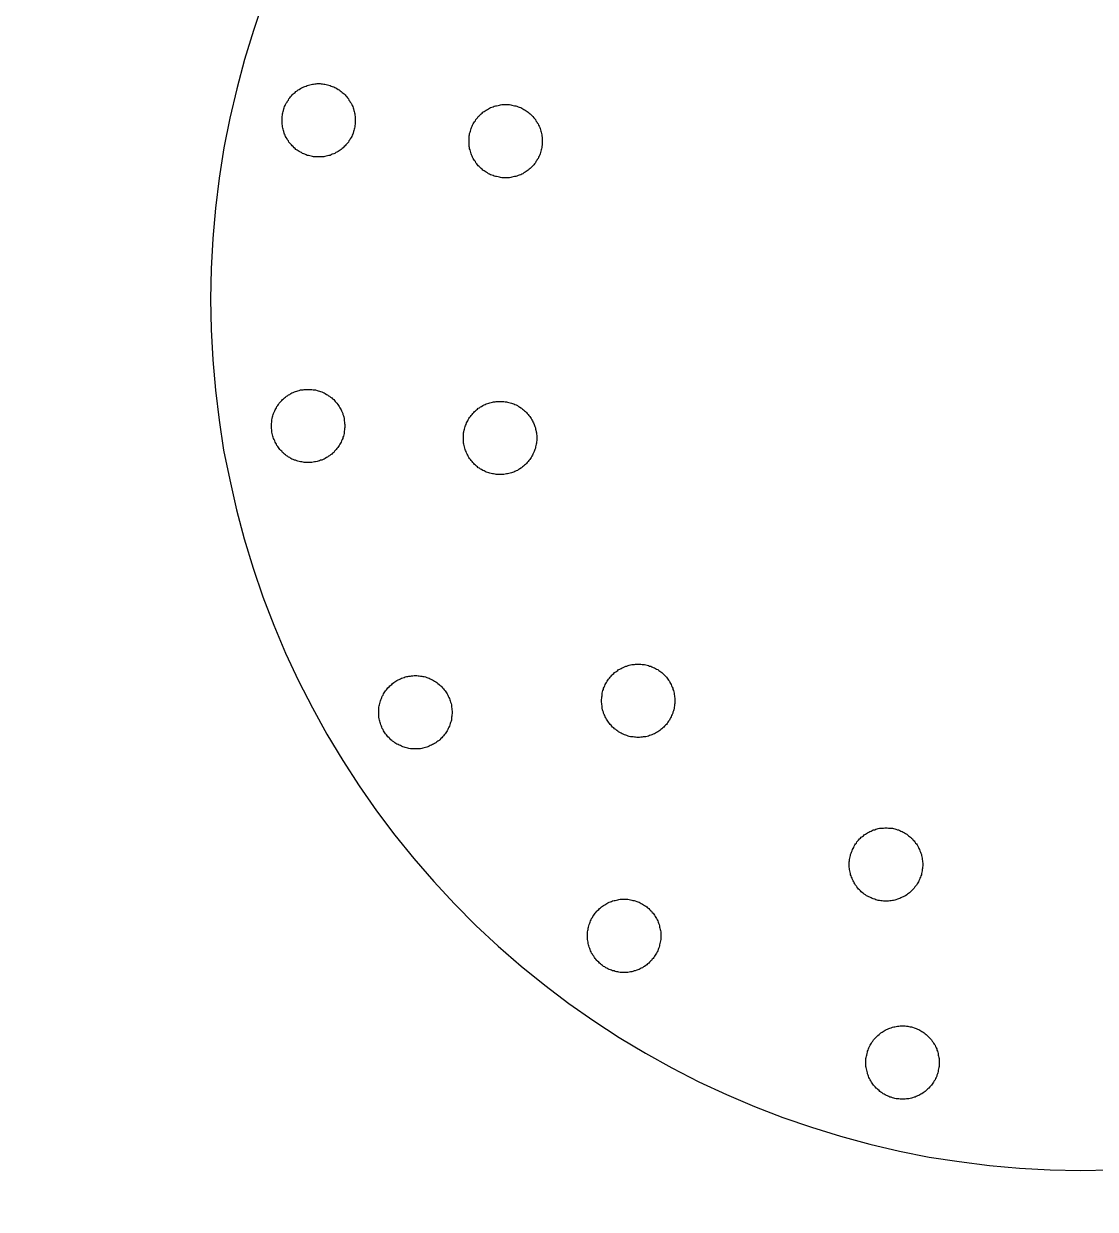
# Model space of a CAD drawing. Extents: x 1225654 to 1325654, y 924838 to 1022543.
# Drawn here: x 1267476 to 1268359, y 992524 to 993502 of the extents above; entities that cross this region are included whole.
import ezdxf

# ---------------------------------------------------------------- set-up
doc = ezdxf.new("R2010")
doc.units = 13

msp = doc.modelspace()

# ---------------------------------------------------------------- linework, layer by layer
msp.add_lwpolyline([(1260678.27, 924838.41), (1290630.06, 924838.41, 6.524121)], format="xyb", close=True)
msp.add_lwpolyline([(1260678.27, 924838.41), (1290630.06, 924838.41, 6.524121)], format="xyb", close=True)
msp.add_lwpolyline([(1267673.47, 993520.29), (1267665.35, 993496.4), (1267657.92, 993472.57), (1267651.64, 993448.28), (1267645.81, 993423.99), (1267641.07, 993399.47), (1267637.24, 993374.67), (1267634.09, 993349.69), (1267631.86, 993324.72), (1267630.49, 993299.74), (1267630.04, 993274.77), (1267630.49, 993249.8), (1267631.86, 993224.65), (1267634.09, 993199.62), (1267637.01, 993174.87), (1267640.84, 993150.13), (1267645.81, 993125.61), (1267651.41, 993101.09), (1267657.7, 993077.03), (1267665.13, 993052.97), (1267673.24, 993029.31), (1267682.27, 993005.94), (1267691.93, 992982.73), (1267702.5, 992960.05), (1267713.99, 992937.76), (1267725.88, 992915.93), (1267738.96, 992894.32), (1267752.45, 992873.41), (1267766.85, 992852.72), (1267781.94, 992832.66), (1267797.66, 992813.34), (1267814.12, 992794.42), (1267831.2, 992775.97), (1267848.75, 992758.19), (1267867.21, 992741.1), (1267886.07, 992724.64), (1267905.44, 992708.93), (1267925.44, 992693.84), (1267945.96, 992679.44), (1267966.88, 992665.72), (1267988.48, 992652.92), (1268010.31, 992640.75), (1268032.54, 992629.26), (1268055.29, 992618.69), (1268078.26, 992608.8), (1268101.64, 992599.77), (1268125.3, 992591.71), (1268149.36, 992584.28), (1268173.42, 992577.77), (1268197.93, 992572.11), (1268222.45, 992567.2), (1268247.2, 992563.37), (1268272.17, 992560.22), (1268296.92, 992557.94), (1268322.12, 992556.62), (1268347.1, 992556.17), (1268372.07, 992556.62)])
for points in [[(1267749.31, 993422.16), (1267749.31, 993421.25), (1267749.31, 993420.16), (1267749.31, 993419.02), (1267749.08, 993417.87), (1267748.85, 993417.02), (1267748.62, 993415.87), (1267748.39, 993414.96), (1267748.16, 993413.87), (1267747.94, 993412.96), (1267747.48, 993411.82), (1267747.25, 993410.9), (1267746.79, 993410.04), (1267746.39, 993408.9), (1267745.94, 993407.99), (1267745.25, 993407.07), (1267744.79, 993406.22), (1267744.11, 993405.3), (1267743.65, 993404.39), (1267743.02, 993403.47), (1267742.33, 993402.84), (1267741.65, 993401.93), (1267740.96, 993401.24), (1267740.05, 993400.56), (1267739.42, 993399.64), (1267738.51, 993399.01), (1267737.82, 993398.33), (1267736.91, 993397.64), (1267735.99, 993397.19), (1267735.13, 993396.5), (1267734.22, 993396.1), (1267733.31, 993395.64), (1267732.39, 993394.96), (1267731.53, 993394.5), (1267730.39, 993394.27), (1267729.48, 993393.81), (1267728.62, 993393.36), (1267727.48, 993393.13), (1267726.56, 993392.9), (1267725.42, 993392.67), (1267724.33, 993392.5), (1267723.42, 993392.27), (1267722.28, 993392.27), (1267721.19, 993392.04), (1267720.28, 993392.04), (1267719.13, 993392.04), (1267718.05, 993392.04), (1267717.13, 993392.04), (1267715.99, 993392.27), (1267714.85, 993392.27), (1267713.99, 993392.5), (1267712.85, 993392.67), (1267711.93, 993392.9), (1267710.85, 993393.13), (1267709.7, 993393.36), (1267708.79, 993393.81), (1267707.87, 993394.27), (1267706.79, 993394.5), (1267705.87, 993394.96), (1267704.96, 993395.64), (1267704.04, 993396.1), (1267703.19, 993396.5), (1267702.27, 993397.19), (1267701.36, 993397.64), (1267700.44, 993398.33), (1267699.82, 993399.01), (1267698.9, 993399.64), (1267698.22, 993400.56), (1267697.3, 993401.24), (1267696.67, 993401.93), (1267695.99, 993402.84), (1267695.3, 993403.47), (1267694.61, 993404.39), (1267694.16, 993405.3), (1267693.47, 993406.22), (1267693.07, 993407.07), (1267692.39, 993407.99), (1267691.93, 993408.9), (1267691.47, 993410.04), (1267691.01, 993410.9), (1267690.79, 993411.82), (1267690.33, 993412.96), (1267690.1, 993413.87), (1267689.87, 993414.96), (1267689.64, 993415.87), (1267689.47, 993417.02), (1267689.24, 993417.87), (1267689.01, 993419.02), (1267689.01, 993420.16), (1267689.01, 993421.25), (1267689.01, 993422.16), (1267689.01, 993423.3), (1267689.01, 993424.45), (1267689.01, 993425.3), (1267689.24, 993426.45), (1267689.47, 993427.59), (1267689.64, 993428.45), (1267689.87, 993429.59), (1267690.1, 993430.5), (1267690.33, 993431.65), (1267690.79, 993432.5), (1267691.01, 993433.65), (1267691.47, 993434.56), (1267691.93, 993435.42), (1267692.39, 993436.33), (1267693.07, 993437.25), (1267693.47, 993438.16), (1267694.16, 993439.02), (1267694.61, 993439.93), (1267695.3, 993440.85), (1267695.99, 993441.76), (1267696.67, 993442.45), (1267697.3, 993443.31), (1267698.22, 993443.99), (1267698.9, 993444.68), (1267699.82, 993445.36), (1267700.44, 993446.05), (1267701.36, 993446.68), (1267702.27, 993447.36), (1267703.19, 993447.82), (1267704.04, 993448.51), (1267704.96, 993448.96), (1267705.87, 993449.42), (1267706.79, 993449.82), (1267707.87, 993450.28), (1267708.79, 993450.51), (1267709.7, 993450.96), (1267710.85, 993451.19), (1267711.93, 993451.65), (1267712.85, 993451.88), (1267713.99, 993452.11), (1267714.85, 993452.11), (1267715.99, 993452.34), (1267717.13, 993452.34), (1267718.05, 993452.56), (1267719.13, 993452.56), (1267720.28, 993452.56), (1267721.19, 993452.34), (1267722.28, 993452.34), (1267723.42, 993452.11), (1267724.33, 993452.11), (1267725.42, 993451.88), (1267726.56, 993451.65), (1267727.48, 993451.19), (1267728.62, 993450.96), (1267729.48, 993450.51), (1267730.39, 993450.28), (1267731.53, 993449.82), (1267732.39, 993449.42), (1267733.31, 993448.96), (1267734.22, 993448.51), (1267735.13, 993447.82), (1267735.99, 993447.36), (1267736.91, 993446.68), (1267737.82, 993446.05), (1267738.51, 993445.36), (1267739.42, 993444.68), (1267740.05, 993443.99), (1267740.96, 993443.31), (1267741.65, 993442.45), (1267742.33, 993441.76), (1267743.02, 993440.85), (1267743.65, 993439.93), (1267744.11, 993439.02), (1267744.79, 993438.16), (1267745.25, 993437.25), (1267745.94, 993436.33), (1267746.39, 993435.42), (1267746.79, 993434.56), (1267747.25, 993433.65), (1267747.48, 993432.5), (1267747.94, 993431.65), (1267748.16, 993430.5), (1267748.39, 993429.59), (1267748.62, 993428.45), (1267748.85, 993427.59), (1267749.08, 993426.45), (1267749.31, 993425.3), (1267749.31, 993424.45), (1267749.31, 993423.3), (1267749.31, 993422.16), (1267749.31, 993422.16)], [(1267903.44, 993405.07), (1267903.44, 993403.93), (1267903.44, 993403.07), (1267903.44, 993401.93), (1267903.21, 993400.79), (1267902.98, 993399.87), (1267902.76, 993398.79), (1267902.53, 993397.87), (1267902.3, 993396.73), (1267902.07, 993395.64), (1267901.61, 993394.73), (1267901.38, 993393.81), (1267900.93, 993392.67), (1267900.47, 993391.81), (1267900.07, 993390.9), (1267899.38, 993389.98), (1267898.93, 993389.07), (1267898.24, 993388.21), (1267897.78, 993387.3), (1267897.1, 993386.38), (1267896.47, 993385.7), (1267895.78, 993384.84), (1267895.1, 993384.16), (1267894.18, 993383.24), (1267893.5, 993382.56), (1267892.64, 993381.87), (1267891.95, 993381.24), (1267891.04, 993380.55), (1267890.12, 993380.1), (1267889.27, 993379.41), (1267888.35, 993378.95), (1267887.44, 993378.27), (1267886.52, 993377.87), (1267885.67, 993377.41), (1267884.52, 993376.95), (1267883.61, 993376.73), (1267882.47, 993376.27), (1267881.61, 993376.04), (1267880.47, 993375.81), (1267879.55, 993375.58), (1267878.47, 993375.35), (1267877.55, 993375.13), (1267876.41, 993374.9), (1267875.27, 993374.9), (1267874.41, 993374.9), (1267873.27, 993374.9), (1267872.12, 993374.9), (1267871.27, 993374.9), (1267870.12, 993374.9), (1267868.98, 993375.13), (1267868.12, 993375.35), (1267866.98, 993375.58), (1267865.84, 993375.81), (1267864.92, 993376.04), (1267863.84, 993376.27), (1267862.92, 993376.73), (1267862.01, 993376.95), (1267860.92, 993377.41), (1267860.01, 993377.87), (1267859.09, 993378.27), (1267858.18, 993378.95), (1267857.32, 993379.41), (1267856.41, 993380.1), (1267855.49, 993380.55), (1267854.58, 993381.24), (1267853.89, 993381.87), (1267853.03, 993382.56), (1267852.35, 993383.24), (1267851.43, 993384.16), (1267850.75, 993384.84), (1267850.12, 993385.7), (1267849.43, 993386.38), (1267848.75, 993387.3), (1267848.29, 993388.21), (1267847.61, 993389.07), (1267847.15, 993389.98), (1267846.52, 993390.9), (1267846.06, 993391.81), (1267845.61, 993392.67), (1267845.15, 993393.81), (1267844.92, 993394.73), (1267844.46, 993395.64), (1267844.23, 993396.73), (1267844, 993397.87), (1267843.55, 993398.79), (1267843.55, 993399.87), (1267843.32, 993400.79), (1267843.15, 993401.93), (1267843.15, 993403.07), (1267843.15, 993403.93), (1267843.15, 993405.07), (1267843.15, 993406.22), (1267843.15, 993407.07), (1267843.15, 993408.22), (1267843.32, 993409.36), (1267843.55, 993410.27), (1267843.55, 993411.36), (1267844, 993412.5), (1267844.23, 993413.42), (1267844.46, 993414.5), (1267844.92, 993415.42), (1267845.15, 993416.33), (1267845.61, 993417.47), (1267846.06, 993418.33), (1267846.52, 993419.25), (1267847.15, 993420.16), (1267847.61, 993421.07), (1267848.29, 993421.93), (1267848.75, 993422.85), (1267849.43, 993423.76), (1267850.12, 993424.45), (1267850.75, 993425.3), (1267851.43, 993425.99), (1267852.35, 993426.9), (1267853.03, 993427.59), (1267853.89, 993428.22), (1267854.58, 993428.9), (1267855.49, 993429.59), (1267856.41, 993430.05), (1267857.32, 993430.73), (1267858.18, 993431.19), (1267859.09, 993431.82), (1267860.01, 993432.28), (1267860.92, 993432.73), (1267862.01, 993433.19), (1267862.92, 993433.42), (1267863.84, 993433.88), (1267864.92, 993434.1), (1267865.84, 993434.33), (1267866.98, 993434.56), (1267868.12, 993434.79), (1267868.98, 993435.02), (1267870.12, 993435.25), (1267871.27, 993435.25), (1267872.12, 993435.25), (1267873.27, 993435.25), (1267874.41, 993435.25), (1267875.27, 993435.25), (1267876.41, 993435.25), (1267877.55, 993435.02), (1267878.47, 993434.79), (1267879.55, 993434.56), (1267880.47, 993434.33), (1267881.61, 993434.1), (1267882.47, 993433.88), (1267883.61, 993433.42), (1267884.52, 993433.19), (1267885.67, 993432.73), (1267886.52, 993432.28), (1267887.44, 993431.82), (1267888.35, 993431.19), (1267889.27, 993430.73), (1267890.12, 993430.05), (1267891.04, 993429.59), (1267891.95, 993428.9), (1267892.64, 993428.22), (1267893.5, 993427.59), (1267894.18, 993426.9), (1267895.1, 993425.99), (1267895.78, 993425.3), (1267896.47, 993424.45), (1267897.1, 993423.76), (1267897.78, 993422.85), (1267898.24, 993421.93), (1267898.93, 993421.07), (1267899.38, 993420.16), (1267900.07, 993419.25), (1267900.47, 993418.33), (1267900.93, 993417.47), (1267901.38, 993416.33), (1267901.61, 993415.42), (1267902.07, 993414.5), (1267902.3, 993413.42), (1267902.53, 993412.5), (1267902.76, 993411.36), (1267902.98, 993410.27), (1267903.21, 993409.36), (1267903.44, 993408.22), (1267903.44, 993407.07), (1267903.44, 993406.22), (1267903.44, 993405.07), (1267903.44, 993405.07)], [(1267740.73, 993170.19), (1267740.73, 993169.04), (1267740.51, 993168.13), (1267740.51, 993167.04), (1267740.28, 993165.9), (1267740.28, 993164.99), (1267740.05, 993163.9), (1267739.82, 993162.98), (1267739.59, 993161.84), (1267739.19, 993160.93), (1267738.96, 993159.84), (1267738.51, 993158.93), (1267738.05, 993157.78), (1267737.59, 993156.87), (1267737.13, 993156.01), (1267736.68, 993155.1), (1267735.99, 993154.18), (1267735.59, 993153.27), (1267734.91, 993152.41), (1267734.22, 993151.5), (1267733.53, 993150.81), (1267732.85, 993149.9), (1267732.22, 993149.27), (1267731.53, 993148.35), (1267730.62, 993147.67), (1267729.93, 993146.98), (1267729.02, 993146.3), (1267728.16, 993145.67), (1267727.25, 993145.21), (1267726.56, 993144.53), (1267725.65, 993144.07), (1267724.56, 993143.38), (1267723.65, 993142.93), (1267722.73, 993142.47), (1267721.82, 993142.07), (1267720.73, 993141.84), (1267719.82, 993141.38), (1267718.67, 993141.15), (1267717.82, 993140.93), (1267716.67, 993140.7), (1267715.76, 993140.47), (1267714.62, 993140.24), (1267713.53, 993140.01), (1267712.62, 993140.01), (1267711.47, 993140.01), (1267710.39, 993140.01), (1267709.47, 993140.01), (1267708.33, 993140.01), (1267707.24, 993140.01), (1267706.33, 993140.24), (1267705.19, 993140.47), (1267704.04, 993140.7), (1267703.19, 993140.93), (1267702.04, 993141.15), (1267701.13, 993141.38), (1267700.04, 993141.84), (1267699.13, 993142.07), (1267698.22, 993142.47), (1267697.07, 993142.93), (1267696.21, 993143.38), (1267695.3, 993144.07), (1267694.39, 993144.53), (1267693.47, 993145.21), (1267692.61, 993145.67), (1267691.93, 993146.3), (1267691.01, 993146.98), (1267690.1, 993147.67), (1267689.47, 993148.35), (1267688.79, 993149.27), (1267687.87, 993149.9), (1267687.19, 993150.81), (1267686.5, 993151.5), (1267686.04, 993152.41), (1267685.41, 993153.27), (1267684.73, 993154.18), (1267684.27, 993155.1), (1267683.81, 993156.01), (1267683.36, 993156.87), (1267682.9, 993157.78), (1267682.44, 993158.93), (1267682.04, 993159.84), (1267681.58, 993160.93), (1267681.36, 993161.84), (1267681.13, 993162.98), (1267680.9, 993163.9), (1267680.67, 993164.99), (1267680.44, 993165.9), (1267680.44, 993167.04), (1267680.21, 993168.13), (1267680.21, 993169.04), (1267680.21, 993170.19), (1267680.21, 993171.27), (1267680.21, 993172.19), (1267680.44, 993173.33), (1267680.44, 993174.47), (1267680.67, 993175.33), (1267680.9, 993176.47), (1267681.13, 993177.62), (1267681.36, 993178.47), (1267681.58, 993179.62), (1267682.04, 993180.53), (1267682.44, 993181.44), (1267682.9, 993182.53), (1267683.36, 993183.44), (1267683.81, 993184.36), (1267684.27, 993185.27), (1267684.73, 993186.13), (1267685.41, 993187.05), (1267686.04, 993187.96), (1267686.5, 993188.87), (1267687.19, 993189.5), (1267687.87, 993190.42), (1267688.79, 993191.1), (1267689.47, 993192.02), (1267690.1, 993192.65), (1267691.01, 993193.33), (1267691.93, 993194.02), (1267692.61, 993194.7), (1267693.47, 993195.16), (1267694.39, 993195.85), (1267695.3, 993196.25), (1267696.21, 993196.93), (1267697.07, 993197.39), (1267698.22, 993197.85), (1267699.13, 993198.3), (1267700.04, 993198.53), (1267701.13, 993198.99), (1267702.04, 993199.22), (1267703.19, 993199.45), (1267704.04, 993199.85), (1267705.19, 993199.85), (1267706.33, 993200.08), (1267707.24, 993200.3), (1267708.33, 993200.3), (1267709.47, 993200.3), (1267710.39, 993200.3), (1267711.47, 993200.3), (1267712.62, 993200.3), (1267713.53, 993200.3), (1267714.62, 993200.08), (1267715.76, 993199.85), (1267716.67, 993199.85), (1267717.82, 993199.45), (1267718.67, 993199.22), (1267719.82, 993198.99), (1267720.73, 993198.53), (1267721.82, 993198.3), (1267722.73, 993197.85), (1267723.65, 993197.39), (1267724.56, 993196.93), (1267725.65, 993196.25), (1267726.56, 993195.85), (1267727.25, 993195.16), (1267728.16, 993194.7), (1267729.02, 993194.02), (1267729.93, 993193.33), (1267730.62, 993192.65), (1267731.53, 993192.02), (1267732.22, 993191.1), (1267732.85, 993190.42), (1267733.53, 993189.5), (1267734.22, 993188.87), (1267734.91, 993187.96), (1267735.59, 993187.05), (1267735.99, 993186.13), (1267736.68, 993185.27), (1267737.13, 993184.36), (1267737.59, 993183.44), (1267738.05, 993182.53), (1267738.51, 993181.44), (1267738.96, 993180.53), (1267739.19, 993179.62), (1267739.59, 993178.47), (1267739.82, 993177.62), (1267740.05, 993176.47), (1267740.28, 993175.33), (1267740.28, 993174.47), (1267740.51, 993173.33), (1267740.51, 993172.19), (1267740.73, 993171.27), (1267740.73, 993170.19), (1267740.73, 993170.19)], [(1267898.93, 993160.3), (1267898.93, 993159.16), (1267898.93, 993158.24), (1267898.7, 993157.1), (1267898.7, 993156.01), (1267898.47, 993155.1), (1267898.24, 993153.96), (1267898.01, 993152.87), (1267897.78, 993151.95), (1267897.33, 993150.81), (1267897.1, 993149.9), (1267896.7, 993149.04), (1267896.24, 993147.9), (1267895.78, 993146.98), (1267895.33, 993146.07), (1267894.87, 993145.21), (1267894.18, 993144.3), (1267893.73, 993143.38), (1267893.1, 993142.47), (1267892.41, 993141.61), (1267891.73, 993140.93), (1267891.04, 993140.01), (1267890.35, 993139.32), (1267889.67, 993138.47), (1267888.81, 993137.78), (1267888.12, 993137.1), (1267887.21, 993136.41), (1267886.3, 993135.72), (1267885.67, 993135.32), (1267884.75, 993134.64), (1267883.84, 993134.18), (1267882.92, 993133.5), (1267881.84, 993133.04), (1267880.92, 993132.58), (1267880.01, 993132.12), (1267878.87, 993131.9), (1267878.01, 993131.5), (1267877.09, 993131.27), (1267875.95, 993131.04), (1267874.87, 993130.81), (1267873.95, 993130.58), (1267872.81, 993130.35), (1267871.89, 993130.12), (1267870.81, 993130.12), (1267869.67, 993130.12), (1267868.52, 993130.12), (1267867.66, 993130.12), (1267866.52, 993130.12), (1267865.38, 993130.12), (1267864.52, 993130.35), (1267863.38, 993130.58), (1267862.46, 993130.81), (1267861.32, 993131.04), (1267860.24, 993131.27), (1267859.32, 993131.5), (1267858.18, 993131.9), (1267857.32, 993132.12), (1267856.41, 993132.58), (1267855.49, 993133.04), (1267854.35, 993133.5), (1267853.49, 993134.18), (1267852.58, 993134.64), (1267851.66, 993135.32), (1267850.75, 993135.72), (1267850.12, 993136.41), (1267849.21, 993137.1), (1267848.52, 993137.78), (1267847.61, 993138.47), (1267846.92, 993139.32), (1267846.29, 993140.01), (1267845.61, 993140.93), (1267844.92, 993141.61), (1267844.23, 993142.47), (1267843.55, 993143.38), (1267842.92, 993144.3), (1267842.46, 993145.21), (1267842, 993146.07), (1267841.55, 993146.98), (1267841.09, 993147.9), (1267840.63, 993149.04), (1267840.18, 993149.9), (1267839.95, 993150.81), (1267839.55, 993151.95), (1267839.32, 993152.87), (1267839.09, 993153.96), (1267838.86, 993155.1), (1267838.63, 993156.01), (1267838.63, 993157.1), (1267838.4, 993158.24), (1267838.4, 993159.16), (1267838.4, 993160.3), (1267838.4, 993161.38), (1267838.4, 993162.3), (1267838.63, 993163.44), (1267838.63, 993164.53), (1267838.86, 993165.44), (1267839.09, 993166.59), (1267839.32, 993167.67), (1267839.55, 993168.59), (1267839.95, 993169.73), (1267840.18, 993170.64), (1267840.63, 993171.5), (1267841.09, 993172.64), (1267841.55, 993173.56), (1267842, 993174.47), (1267842.46, 993175.33), (1267842.92, 993176.24), (1267843.55, 993177.16), (1267844.23, 993178.07), (1267844.92, 993178.93), (1267845.61, 993179.62), (1267846.29, 993180.53), (1267846.92, 993181.22), (1267847.61, 993182.07), (1267848.52, 993182.76), (1267849.21, 993183.44), (1267850.12, 993184.13), (1267850.75, 993184.82), (1267851.66, 993185.27), (1267852.58, 993185.9), (1267853.49, 993186.36), (1267854.35, 993187.05), (1267855.49, 993187.5), (1267856.41, 993187.96), (1267857.32, 993188.42), (1267858.18, 993188.65), (1267859.32, 993189.05), (1267860.24, 993189.27), (1267861.32, 993189.5), (1267862.46, 993189.73), (1267863.38, 993189.96), (1267864.52, 993190.19), (1267865.38, 993190.42), (1267866.52, 993190.42), (1267867.66, 993190.42), (1267868.52, 993190.42), (1267869.67, 993190.42), (1267870.81, 993190.42), (1267871.89, 993190.42), (1267872.81, 993190.19), (1267873.95, 993189.96), (1267874.87, 993189.73), (1267875.95, 993189.5), (1267877.09, 993189.27), (1267878.01, 993189.05), (1267878.87, 993188.65), (1267880.01, 993188.42), (1267880.92, 993187.96), (1267881.84, 993187.5), (1267882.92, 993187.05), (1267883.84, 993186.36), (1267884.75, 993185.9), (1267885.67, 993185.27), (1267886.3, 993184.82), (1267887.21, 993184.13), (1267888.12, 993183.44), (1267888.81, 993182.76), (1267889.67, 993182.07), (1267890.35, 993181.22), (1267891.04, 993180.53), (1267891.73, 993179.62), (1267892.41, 993178.93), (1267893.1, 993178.07), (1267893.73, 993177.16), (1267894.18, 993176.24), (1267894.87, 993175.33), (1267895.33, 993174.47), (1267895.78, 993173.56), (1267896.24, 993172.64), (1267896.7, 993171.5), (1267897.1, 993170.64), (1267897.33, 993169.73), (1267897.78, 993168.59), (1267898.01, 993167.67), (1267898.24, 993166.59), (1267898.47, 993165.44), (1267898.7, 993164.53), (1267898.7, 993163.44), (1267898.93, 993162.3), (1267898.93, 993161.38), (1267898.93, 993160.3), (1267898.93, 993160.3)], [(1268012.77, 992943.59), (1268012.77, 992942.44), (1268012.77, 992941.36), (1268012.54, 992940.44), (1268012.54, 992939.3), (1268012.31, 992938.21), (1268012.08, 992937.3), (1268011.85, 992936.16), (1268011.63, 992935.3), (1268011.17, 992934.16), (1268011, 992933.24), (1268010.54, 992932.1), (1268010.08, 992931.24), (1268009.63, 992930.33), (1268009.17, 992929.41), (1268008.71, 992928.27), (1268008.25, 992927.41), (1268007.57, 992926.73), (1268006.94, 992925.81), (1268006.48, 992924.9), (1268005.8, 992924.04), (1268005.11, 992923.35), (1268004.2, 992922.44), (1268003.57, 992921.75), (1268002.88, 992921.07), (1268001.97, 992920.44), (1268001.05, 992919.75), (1268000.37, 992919.07), (1267999.51, 992918.38), (1267998.6, 992917.93), (1267997.68, 992917.3), (1267996.77, 992916.84), (1267995.91, 992916.38), (1267994.77, 992915.93), (1267993.85, 992915.47), (1267992.99, 992915.01), (1267991.85, 992914.78), (1267990.94, 992914.33), (1267989.79, 992914.1), (1267988.94, 992913.87), (1267987.79, 992913.7), (1267986.65, 992913.7), (1267985.79, 992913.47), (1267984.65, 992913.47), (1267983.51, 992913.24), (1267982.59, 992913.24), (1267981.51, 992913.24), (1267980.36, 992913.47), (1267979.45, 992913.47), (1267978.36, 992913.7), (1267977.22, 992913.7), (1267976.31, 992913.87), (1267975.22, 992914.1), (1267974.31, 992914.33), (1267973.16, 992914.78), (1267972.25, 992915.01), (1267971.16, 992915.47), (1267970.25, 992915.93), (1267969.33, 992916.38), (1267968.42, 992916.84), (1267967.33, 992917.3), (1267966.42, 992917.93), (1267965.73, 992918.38), (1267964.82, 992919.07), (1267963.96, 992919.75), (1267963.05, 992920.44), (1267962.36, 992921.07), (1267961.45, 992921.75), (1267960.82, 992922.44), (1267960.13, 992923.35), (1267959.45, 992924.04), (1267958.76, 992924.9), (1267958.08, 992925.81), (1267957.45, 992926.73), (1267956.99, 992927.41), (1267956.3, 992928.27), (1267955.85, 992929.41), (1267955.39, 992930.33), (1267954.93, 992931.24), (1267954.48, 992932.1), (1267954.02, 992933.24), (1267953.85, 992934.16), (1267953.39, 992935.3), (1267953.16, 992936.16), (1267952.93, 992937.3), (1267952.7, 992938.21), (1267952.7, 992939.3), (1267952.48, 992940.44), (1267952.48, 992941.36), (1267952.25, 992942.44), (1267952.25, 992943.59), (1267952.25, 992944.5), (1267952.48, 992945.64), (1267952.48, 992946.73), (1267952.7, 992947.64), (1267952.7, 992948.79), (1267952.93, 992949.87), (1267953.16, 992950.79), (1267953.39, 992951.93), (1267953.85, 992952.84), (1267954.02, 992953.93), (1267954.48, 992954.84), (1267954.93, 992955.76), (1267955.39, 992956.84), (1267955.85, 992957.76), (1267956.3, 992958.67), (1267956.99, 992959.59), (1267957.45, 992960.45), (1267958.08, 992961.36), (1267958.76, 992962.05), (1267959.45, 992962.96), (1267960.13, 992963.87), (1267960.82, 992964.5), (1267961.45, 992965.19), (1267962.36, 992966.1), (1267963.05, 992966.79), (1267963.96, 992967.47), (1267964.82, 992967.87), (1267965.73, 992968.56), (1267966.42, 992969.25), (1267967.33, 992969.7), (1267968.42, 992970.16), (1267969.33, 992970.62), (1267970.25, 992971.02), (1267971.16, 992971.48), (1267972.25, 992971.93), (1267973.16, 992972.16), (1267974.31, 992972.62), (1267975.22, 992972.85), (1267976.31, 992973.08), (1267977.22, 992973.3), (1267978.36, 992973.53), (1267979.45, 992973.53), (1267980.36, 992973.76), (1267981.51, 992973.76), (1267982.59, 992973.76), (1267983.51, 992973.76), (1267984.65, 992973.76), (1267985.79, 992973.53), (1267986.65, 992973.53), (1267987.79, 992973.3), (1267988.94, 992973.08), (1267989.79, 992972.85), (1267990.94, 992972.62), (1267991.85, 992972.16), (1267992.99, 992971.93), (1267993.85, 992971.48), (1267994.77, 992971.02), (1267995.91, 992970.62), (1267996.77, 992970.16), (1267997.68, 992969.7), (1267998.6, 992969.25), (1267999.51, 992968.56), (1268000.37, 992967.87), (1268001.05, 992967.47), (1268001.97, 992966.79), (1268002.88, 992966.1), (1268003.57, 992965.19), (1268004.2, 992964.5), (1268005.11, 992963.87), (1268005.8, 992962.96), (1268006.48, 992962.05), (1268006.94, 992961.36), (1268007.57, 992960.45), (1268008.25, 992959.59), (1268008.71, 992958.67), (1268009.17, 992957.76), (1268009.63, 992956.84), (1268010.08, 992955.76), (1268010.54, 992954.84), (1268011, 992953.93), (1268011.17, 992952.84), (1268011.63, 992951.93), (1268011.85, 992950.79), (1268012.08, 992949.87), (1268012.31, 992948.79), (1268012.54, 992947.64), (1268012.54, 992946.73), (1268012.77, 992945.64), (1268012.77, 992944.5), (1268012.77, 992943.59), (1268012.77, 992943.59)], [(1267829.15, 992933.93), (1267829.15, 992933.01), (1267828.92, 992931.87), (1267828.92, 992930.78), (1267828.75, 992929.87), (1267828.75, 992928.73), (1267828.52, 992927.64), (1267828.29, 992926.73), (1267827.83, 992925.58), (1267827.6, 992924.67), (1267827.37, 992923.58), (1267826.92, 992922.67), (1267826.46, 992921.75), (1267826, 992920.67), (1267825.55, 992919.75), (1267825.15, 992918.84), (1267824.46, 992917.93), (1267824, 992917.07), (1267823.32, 992916.15), (1267822.63, 992915.47), (1267821.94, 992914.55), (1267821.32, 992913.7), (1267820.63, 992913.01), (1267819.94, 992912.33), (1267819.03, 992911.41), (1267818.34, 992910.72), (1267817.49, 992910.1), (1267816.57, 992909.64), (1267815.66, 992908.95), (1267814.74, 992908.27), (1267813.89, 992907.81), (1267812.97, 992907.35), (1267812.06, 992906.9), (1267811.14, 992906.5), (1267810.29, 992906.04), (1267809.14, 992905.58), (1267808.23, 992905.35), (1267807.14, 992904.9), (1267806.23, 992904.67), (1267805.09, 992904.44), (1267804.17, 992904.21), (1267803.09, 992903.98), (1267801.94, 992903.98), (1267801.03, 992903.75), (1267799.94, 992903.75), (1267798.8, 992903.75), (1267797.88, 992903.75), (1267796.74, 992903.75), (1267795.66, 992903.98), (1267794.74, 992903.98), (1267793.6, 992904.21), (1267792.51, 992904.44), (1267791.6, 992904.67), (1267790.46, 992904.9), (1267789.54, 992905.35), (1267788.46, 992905.58), (1267787.54, 992906.04), (1267786.63, 992906.5), (1267785.54, 992906.9), (1267784.63, 992907.35), (1267783.71, 992907.81), (1267782.8, 992908.27), (1267781.94, 992908.95), (1267781.03, 992909.64), (1267780.11, 992910.1), (1267779.43, 992910.72), (1267778.57, 992911.41), (1267777.88, 992912.33), (1267777.2, 992913.01), (1267776.28, 992913.7), (1267775.6, 992914.55), (1267774.97, 992915.47), (1267774.28, 992916.15), (1267773.82, 992917.07), (1267773.14, 992917.93), (1267772.68, 992918.84), (1267772.22, 992919.75), (1267771.6, 992920.67), (1267771.14, 992921.75), (1267770.91, 992922.67), (1267770.45, 992923.58), (1267770, 992924.67), (1267769.77, 992925.58), (1267769.54, 992926.73), (1267769.31, 992927.64), (1267769.08, 992928.73), (1267768.85, 992929.87), (1267768.85, 992930.78), (1267768.62, 992931.87), (1267768.62, 992933.01), (1267768.62, 992933.93), (1267768.62, 992935.07), (1267768.62, 992936.16), (1267768.85, 992937.07), (1267768.85, 992938.21), (1267769.08, 992939.3), (1267769.31, 992940.21), (1267769.54, 992941.36), (1267769.77, 992942.27), (1267770, 992943.36), (1267770.45, 992944.27), (1267770.91, 992945.41), (1267771.14, 992946.27), (1267771.6, 992947.19), (1267772.22, 992948.1), (1267772.68, 992949.24), (1267773.14, 992950.1), (1267773.82, 992950.79), (1267774.28, 992951.7), (1267774.97, 992952.62), (1267775.6, 992953.47), (1267776.28, 992954.16), (1267777.2, 992955.07), (1267777.88, 992955.76), (1267778.57, 992956.44), (1267779.43, 992957.07), (1267780.11, 992957.76), (1267781.03, 992958.45), (1267781.94, 992959.13), (1267782.8, 992959.59), (1267783.71, 992960.27), (1267784.63, 992960.67), (1267785.54, 992961.13), (1267786.63, 992961.59), (1267787.54, 992962.05), (1267788.46, 992962.5), (1267789.54, 992962.73), (1267790.46, 992963.19), (1267791.6, 992963.42), (1267792.51, 992963.65), (1267793.6, 992963.87), (1267794.74, 992963.87), (1267795.66, 992964.05), (1267796.74, 992964.05), (1267797.88, 992964.27), (1267798.8, 992964.27), (1267799.94, 992964.27), (1267801.03, 992964.05), (1267801.94, 992964.05), (1267803.09, 992963.87), (1267804.17, 992963.87), (1267805.09, 992963.65), (1267806.23, 992963.42), (1267807.14, 992963.19), (1267808.23, 992962.73), (1267809.14, 992962.5), (1267810.29, 992962.05), (1267811.14, 992961.59), (1267812.06, 992961.13), (1267812.97, 992960.67), (1267813.89, 992960.27), (1267814.74, 992959.59), (1267815.66, 992959.13), (1267816.57, 992958.45), (1267817.49, 992957.76), (1267818.34, 992957.07), (1267819.03, 992956.44), (1267819.94, 992955.76), (1267820.63, 992955.07), (1267821.32, 992954.16), (1267821.94, 992953.47), (1267822.63, 992952.62), (1267823.32, 992951.7), (1267824, 992950.79), (1267824.46, 992950.1), (1267825.15, 992949.24), (1267825.55, 992948.1), (1267826, 992947.19), (1267826.46, 992946.27), (1267826.92, 992945.41), (1267827.37, 992944.27), (1267827.6, 992943.36), (1267827.83, 992942.27), (1267828.29, 992941.36), (1267828.52, 992940.21), (1267828.75, 992939.3), (1267828.75, 992938.21), (1267828.92, 992937.07), (1267828.92, 992936.16), (1267829.15, 992935.07), (1267829.15, 992933.93), (1267829.15, 992933.93)], [(1268217.08, 992808.37), (1268217.08, 992807.45), (1268216.85, 992806.37), (1268216.85, 992805.23), (1268216.62, 992804.31), (1268216.62, 992803.17), (1268216.39, 992802.08), (1268216.17, 992801.17), (1268215.94, 992800.03), (1268215.48, 992799.17), (1268215.25, 992798.03), (1268214.79, 992797.11), (1268214.39, 992796.2), (1268213.94, 992795.11), (1268213.48, 992794.2), (1268213.02, 992793.28), (1268212.34, 992792.42), (1268211.88, 992791.51), (1268211.19, 992790.6), (1268210.56, 992789.91), (1268209.88, 992789), (1268209.19, 992788.14), (1268208.51, 992787.45), (1268207.82, 992786.77), (1268206.96, 992785.85), (1268206.28, 992785.22), (1268205.36, 992784.54), (1268204.45, 992784.08), (1268203.82, 992783.39), (1268202.91, 992782.71), (1268201.99, 992782.25), (1268200.85, 992781.79), (1268199.99, 992781.39), (1268199.08, 992780.94), (1268198.16, 992780.48), (1268197.02, 992780.02), (1268196.16, 992779.79), (1268195.02, 992779.34), (1268194.11, 992779.11), (1268193.02, 992778.88), (1268192.11, 992778.65), (1268190.96, 992778.42), (1268189.82, 992778.42), (1268188.96, 992778.19), (1268187.82, 992778.19), (1268186.68, 992778.19), (1268185.82, 992778.19), (1268184.68, 992778.19), (1268183.53, 992778.42), (1268182.62, 992778.42), (1268181.53, 992778.65), (1268180.39, 992778.88), (1268179.48, 992779.11), (1268178.39, 992779.34), (1268177.48, 992779.79), (1268176.33, 992780.02), (1268175.42, 992780.48), (1268174.56, 992780.94), (1268173.42, 992781.39), (1268172.5, 992781.79), (1268171.65, 992782.25), (1268170.73, 992782.71), (1268169.82, 992783.39), (1268168.9, 992784.08), (1268168.22, 992784.54), (1268167.36, 992785.22), (1268166.45, 992785.85), (1268165.76, 992786.77), (1268165.07, 992787.45), (1268164.22, 992788.14), (1268163.53, 992789), (1268162.84, 992789.91), (1268162.39, 992790.6), (1268161.7, 992791.51), (1268161.02, 992792.42), (1268160.62, 992793.28), (1268160.16, 992794.2), (1268159.7, 992795.11), (1268159.24, 992796.2), (1268158.79, 992797.11), (1268158.33, 992798.03), (1268158.1, 992799.17), (1268157.64, 992800.03), (1268157.47, 992801.17), (1268157.24, 992802.08), (1268157.02, 992803.17), (1268156.79, 992804.31), (1268156.79, 992805.23), (1268156.56, 992806.37), (1268156.56, 992807.45), (1268156.56, 992808.37), (1268156.56, 992809.51), (1268156.56, 992810.6), (1268156.79, 992811.51), (1268156.79, 992812.66), (1268157.02, 992813.8), (1268157.24, 992814.66), (1268157.47, 992815.8), (1268157.64, 992816.71), (1268158.1, 992817.8), (1268158.33, 992818.71), (1268158.79, 992819.86), (1268159.24, 992820.77), (1268159.7, 992821.63), (1268160.16, 992822.54), (1268160.62, 992823.69), (1268161.02, 992824.6), (1268161.7, 992825.46), (1268162.39, 992826.14), (1268162.84, 992827.06), (1268163.53, 992827.97), (1268164.22, 992828.6), (1268165.07, 992829.51), (1268165.76, 992830.2), (1268166.45, 992830.89), (1268167.36, 992831.57), (1268168.22, 992832.2), (1268168.9, 992832.89), (1268169.82, 992833.57), (1268170.73, 992834.03), (1268171.65, 992834.72), (1268172.5, 992835.17), (1268173.42, 992835.57), (1268174.56, 992836.03), (1268175.42, 992836.49), (1268176.33, 992836.94), (1268177.48, 992837.17), (1268178.39, 992837.63), (1268179.48, 992837.86), (1268180.39, 992838.09), (1268181.53, 992838.32), (1268182.62, 992838.32), (1268183.53, 992838.54), (1268184.68, 992838.54), (1268185.82, 992838.77), (1268186.68, 992838.77), (1268187.82, 992838.77), (1268188.96, 992838.54), (1268189.82, 992838.54), (1268190.96, 992838.32), (1268192.11, 992838.32), (1268193.02, 992838.09), (1268194.11, 992837.86), (1268195.02, 992837.63), (1268196.16, 992837.17), (1268197.02, 992836.94), (1268198.16, 992836.49), (1268199.08, 992836.03), (1268199.99, 992835.57), (1268200.85, 992835.17), (1268201.99, 992834.72), (1268202.91, 992834.03), (1268203.82, 992833.57), (1268204.45, 992832.89), (1268205.36, 992832.2), (1268206.28, 992831.57), (1268206.96, 992830.89), (1268207.82, 992830.2), (1268208.51, 992829.51), (1268209.19, 992828.6), (1268209.88, 992827.97), (1268210.56, 992827.06), (1268211.19, 992826.14), (1268211.88, 992825.46), (1268212.34, 992824.6), (1268213.02, 992823.69), (1268213.48, 992822.54), (1268213.94, 992821.63), (1268214.39, 992820.77), (1268214.79, 992819.86), (1268215.25, 992818.71), (1268215.48, 992817.8), (1268215.94, 992816.71), (1268216.17, 992815.8), (1268216.39, 992814.66), (1268216.62, 992813.8), (1268216.62, 992812.66), (1268216.85, 992811.51), (1268216.85, 992810.6), (1268217.08, 992809.51), (1268217.08, 992808.37), (1268217.08, 992808.37)], [(1268001.05, 992749.62), (1268001.05, 992748.53), (1268001.05, 992747.62), (1268001.05, 992746.48), (1268000.82, 992745.39), (1268000.6, 992744.48), (1268000.37, 992743.33), (1268000.2, 992742.25), (1267999.97, 992741.33), (1267999.74, 992740.19), (1267999.28, 992739.27), (1267999.05, 992738.42), (1267998.6, 992737.27), (1267998.14, 992736.36), (1267997.68, 992735.45), (1267997, 992734.59), (1267996.6, 992733.67), (1267995.91, 992732.76), (1267995.45, 992731.85), (1267994.77, 992730.99), (1267994.08, 992730.3), (1267993.39, 992729.39), (1267992.77, 992728.7), (1267991.85, 992727.84), (1267991.17, 992727.16), (1267990.25, 992726.47), (1267989.57, 992725.79), (1267988.71, 992725.1), (1267987.79, 992724.47), (1267986.88, 992724.02), (1267986.02, 992723.33), (1267985.11, 992722.87), (1267984.19, 992722.42), (1267983.28, 992721.96), (1267982.19, 992721.5), (1267981.28, 992721.27), (1267980.14, 992720.87), (1267979.22, 992720.64), (1267978.14, 992720.19), (1267977.22, 992719.96), (1267976.08, 992719.96), (1267975.22, 992719.73), (1267974.08, 992719.5), (1267972.94, 992719.5), (1267972.02, 992719.5), (1267970.93, 992719.27), (1267969.79, 992719.5), (1267968.88, 992719.5), (1267967.79, 992719.5), (1267966.65, 992719.73), (1267965.73, 992719.96), (1267964.59, 992719.96), (1267963.51, 992720.19), (1267962.59, 992720.64), (1267961.45, 992720.87), (1267960.59, 992721.27), (1267959.68, 992721.5), (1267958.53, 992721.96), (1267957.62, 992722.42), (1267956.76, 992722.87), (1267955.85, 992723.33), (1267954.93, 992724.02), (1267954.02, 992724.47), (1267953.16, 992725.1), (1267952.25, 992725.79), (1267951.56, 992726.47), (1267950.65, 992727.16), (1267950.02, 992727.84), (1267949.1, 992728.7), (1267948.42, 992729.39), (1267947.73, 992730.3), (1267947.05, 992730.99), (1267946.42, 992731.85), (1267945.96, 992732.76), (1267945.27, 992733.67), (1267944.82, 992734.59), (1267944.13, 992735.45), (1267943.67, 992736.36), (1267943.22, 992737.27), (1267942.82, 992738.42), (1267942.59, 992739.27), (1267942.13, 992740.19), (1267941.9, 992741.33), (1267941.67, 992742.25), (1267941.22, 992743.33), (1267941.22, 992744.48), (1267940.99, 992745.39), (1267940.76, 992746.48), (1267940.76, 992747.62), (1267940.76, 992748.53), (1267940.76, 992749.62), (1267940.76, 992750.76), (1267940.76, 992751.68), (1267940.76, 992752.82), (1267940.99, 992753.91), (1267941.22, 992754.82), (1267941.22, 992755.96), (1267941.67, 992756.82), (1267941.9, 992757.96), (1267942.13, 992758.88), (1267942.59, 992760.02), (1267942.82, 992760.88), (1267943.22, 992762.02), (1267943.67, 992762.93), (1267944.13, 992763.85), (1267944.82, 992764.71), (1267945.27, 992765.62), (1267945.96, 992766.54), (1267946.42, 992767.45), (1267947.05, 992768.31), (1267947.73, 992768.99), (1267948.42, 992769.91), (1267949.1, 992770.59), (1267950.02, 992771.45), (1267950.65, 992772.14), (1267951.56, 992772.82), (1267952.25, 992773.51), (1267953.16, 992774.19), (1267954.02, 992774.59), (1267954.93, 992775.28), (1267955.85, 992775.74), (1267956.76, 992776.42), (1267957.62, 992776.88), (1267958.53, 992777.34), (1267959.68, 992777.79), (1267960.59, 992778.02), (1267961.45, 992778.42), (1267962.59, 992778.65), (1267963.51, 992778.88), (1267964.59, 992779.11), (1267965.73, 992779.34), (1267966.65, 992779.57), (1267967.79, 992779.79), (1267968.88, 992779.79), (1267969.79, 992779.79), (1267970.93, 992779.79), (1267972.02, 992779.79), (1267972.94, 992779.79), (1267974.08, 992779.79), (1267975.22, 992779.57), (1267976.08, 992779.34), (1267977.22, 992779.11), (1267978.14, 992778.88), (1267979.22, 992778.65), (1267980.14, 992778.42), (1267981.28, 992778.02), (1267982.19, 992777.79), (1267983.28, 992777.34), (1267984.19, 992776.88), (1267985.11, 992776.42), (1267986.02, 992775.74), (1267986.88, 992775.28), (1267987.79, 992774.59), (1267988.71, 992774.19), (1267989.57, 992773.51), (1267990.25, 992772.82), (1267991.17, 992772.14), (1267991.85, 992771.45), (1267992.77, 992770.59), (1267993.39, 992769.91), (1267994.08, 992768.99), (1267994.77, 992768.31), (1267995.45, 992767.45), (1267995.91, 992766.54), (1267996.6, 992765.62), (1267997, 992764.71), (1267997.68, 992763.85), (1267998.14, 992762.93), (1267998.6, 992762.02), (1267999.05, 992760.88), (1267999.28, 992760.02), (1267999.74, 992758.88), (1267999.97, 992757.96), (1268000.2, 992756.82), (1268000.37, 992755.96), (1268000.6, 992754.82), (1268000.82, 992753.91), (1268001.05, 992752.82), (1268001.05, 992751.68), (1268001.05, 992750.76), (1268001.05, 992749.62), (1268001.05, 992749.62)], [(1268230.57, 992645.03), (1268230.57, 992644.12), (1268230.57, 992642.98), (1268230.57, 992641.89), (1268230.34, 992640.98), (1268230.11, 992639.83), (1268229.88, 992638.92), (1268229.65, 992637.83), (1268229.42, 992636.69), (1268229.2, 992635.78), (1268228.8, 992634.69), (1268228.57, 992633.78), (1268228.11, 992632.86), (1268227.65, 992631.95), (1268227.2, 992630.86), (1268226.51, 992629.95), (1268226.05, 992629.03), (1268225.37, 992628.12), (1268224.97, 992627.26), (1268224.28, 992626.58), (1268223.6, 992625.66), (1268222.91, 992624.97), (1268222.22, 992624.12), (1268221.37, 992623.43), (1268220.68, 992622.75), (1268219.77, 992622.06), (1268219.08, 992621.37), (1268218.17, 992620.75), (1268217.31, 992620.06), (1268216.39, 992619.37), (1268215.48, 992618.92), (1268214.62, 992618.46), (1268213.71, 992618), (1268212.79, 992617.55), (1268211.65, 992617.15), (1268210.79, 992616.69), (1268209.88, 992616.46), (1268208.74, 992616), (1268207.82, 992615.77), (1268206.74, 992615.55), (1268205.59, 992615.32), (1268204.68, 992615.09), (1268203.59, 992615.09), (1268202.45, 992614.86), (1268201.54, 992614.86), (1268200.39, 992614.86), (1268199.31, 992614.86), (1268198.39, 992614.86), (1268197.25, 992615.09), (1268196.16, 992615.09), (1268195.25, 992615.32), (1268194.11, 992615.55), (1268193.19, 992615.77), (1268192.11, 992616), (1268190.96, 992616.46), (1268190.05, 992616.69), (1268189.19, 992617.15), (1268188.05, 992617.55), (1268187.13, 992618), (1268186.22, 992618.46), (1268185.36, 992618.92), (1268184.45, 992619.37), (1268183.53, 992620.06), (1268182.62, 992620.75), (1268181.76, 992621.37), (1268181.08, 992622.06), (1268180.16, 992622.75), (1268179.48, 992623.43), (1268178.62, 992624.12), (1268177.93, 992624.97), (1268177.25, 992625.66), (1268176.56, 992626.58), (1268175.87, 992627.26), (1268175.42, 992628.12), (1268174.79, 992629.03), (1268174.33, 992629.95), (1268173.65, 992630.86), (1268173.19, 992631.95), (1268172.73, 992632.86), (1268172.27, 992633.78), (1268172.05, 992634.69), (1268171.65, 992635.78), (1268171.42, 992636.69), (1268171.19, 992637.83), (1268170.96, 992638.92), (1268170.73, 992639.83), (1268170.5, 992640.98), (1268170.27, 992641.89), (1268170.27, 992642.98), (1268170.27, 992644.12), (1268170.27, 992645.03), (1268170.27, 992646.12), (1268170.27, 992647.26), (1268170.27, 992648.41), (1268170.5, 992649.32), (1268170.73, 992650.41), (1268170.96, 992651.32), (1268171.19, 992652.46), (1268171.42, 992653.55), (1268171.65, 992654.46), (1268172.05, 992655.38), (1268172.27, 992656.52), (1268172.73, 992657.38), (1268173.19, 992658.29), (1268173.65, 992659.44), (1268174.33, 992660.29), (1268174.79, 992661.21), (1268175.42, 992662.12), (1268175.87, 992662.81), (1268176.56, 992663.72), (1268177.25, 992664.58), (1268177.93, 992665.27), (1268178.62, 992666.18), (1268179.48, 992666.87), (1268180.16, 992667.49), (1268181.08, 992668.18), (1268181.76, 992668.87), (1268182.62, 992669.55), (1268183.53, 992670.24), (1268184.45, 992670.69), (1268185.36, 992671.32), (1268186.22, 992671.78), (1268187.13, 992672.24), (1268188.05, 992672.7), (1268189.19, 992673.15), (1268190.05, 992673.61), (1268190.96, 992673.84), (1268192.11, 992674.3), (1268193.19, 992674.52), (1268194.11, 992674.7), (1268195.25, 992674.92), (1268196.16, 992675.15), (1268197.25, 992675.15), (1268198.39, 992675.38), (1268199.31, 992675.38), (1268200.39, 992675.38), (1268201.54, 992675.38), (1268202.45, 992675.38), (1268203.59, 992675.15), (1268204.68, 992675.15), (1268205.59, 992674.92), (1268206.74, 992674.7), (1268207.82, 992674.52), (1268208.74, 992674.3), (1268209.88, 992673.84), (1268210.79, 992673.61), (1268211.65, 992673.15), (1268212.79, 992672.7), (1268213.71, 992672.24), (1268214.62, 992671.78), (1268215.48, 992671.32), (1268216.39, 992670.69), (1268217.31, 992670.24), (1268218.17, 992669.55), (1268219.08, 992668.87), (1268219.77, 992668.18), (1268220.68, 992667.49), (1268221.37, 992666.87), (1268222.22, 992666.18), (1268222.91, 992665.27), (1268223.6, 992664.58), (1268224.28, 992663.72), (1268224.97, 992662.81), (1268225.37, 992662.12), (1268226.05, 992661.21), (1268226.51, 992660.29), (1268227.2, 992659.44), (1268227.65, 992658.29), (1268228.11, 992657.38), (1268228.57, 992656.52), (1268228.8, 992655.38), (1268229.2, 992654.46), (1268229.42, 992653.55), (1268229.65, 992652.46), (1268229.88, 992651.32), (1268230.11, 992650.41), (1268230.34, 992649.32), (1268230.57, 992648.41), (1268230.57, 992647.26), (1268230.57, 992646.12), (1268230.57, 992645.03), (1268230.57, 992645.03)]]:
    msp.add_lwpolyline(points, close=True)

doc.saveas('drawing.dxf')
